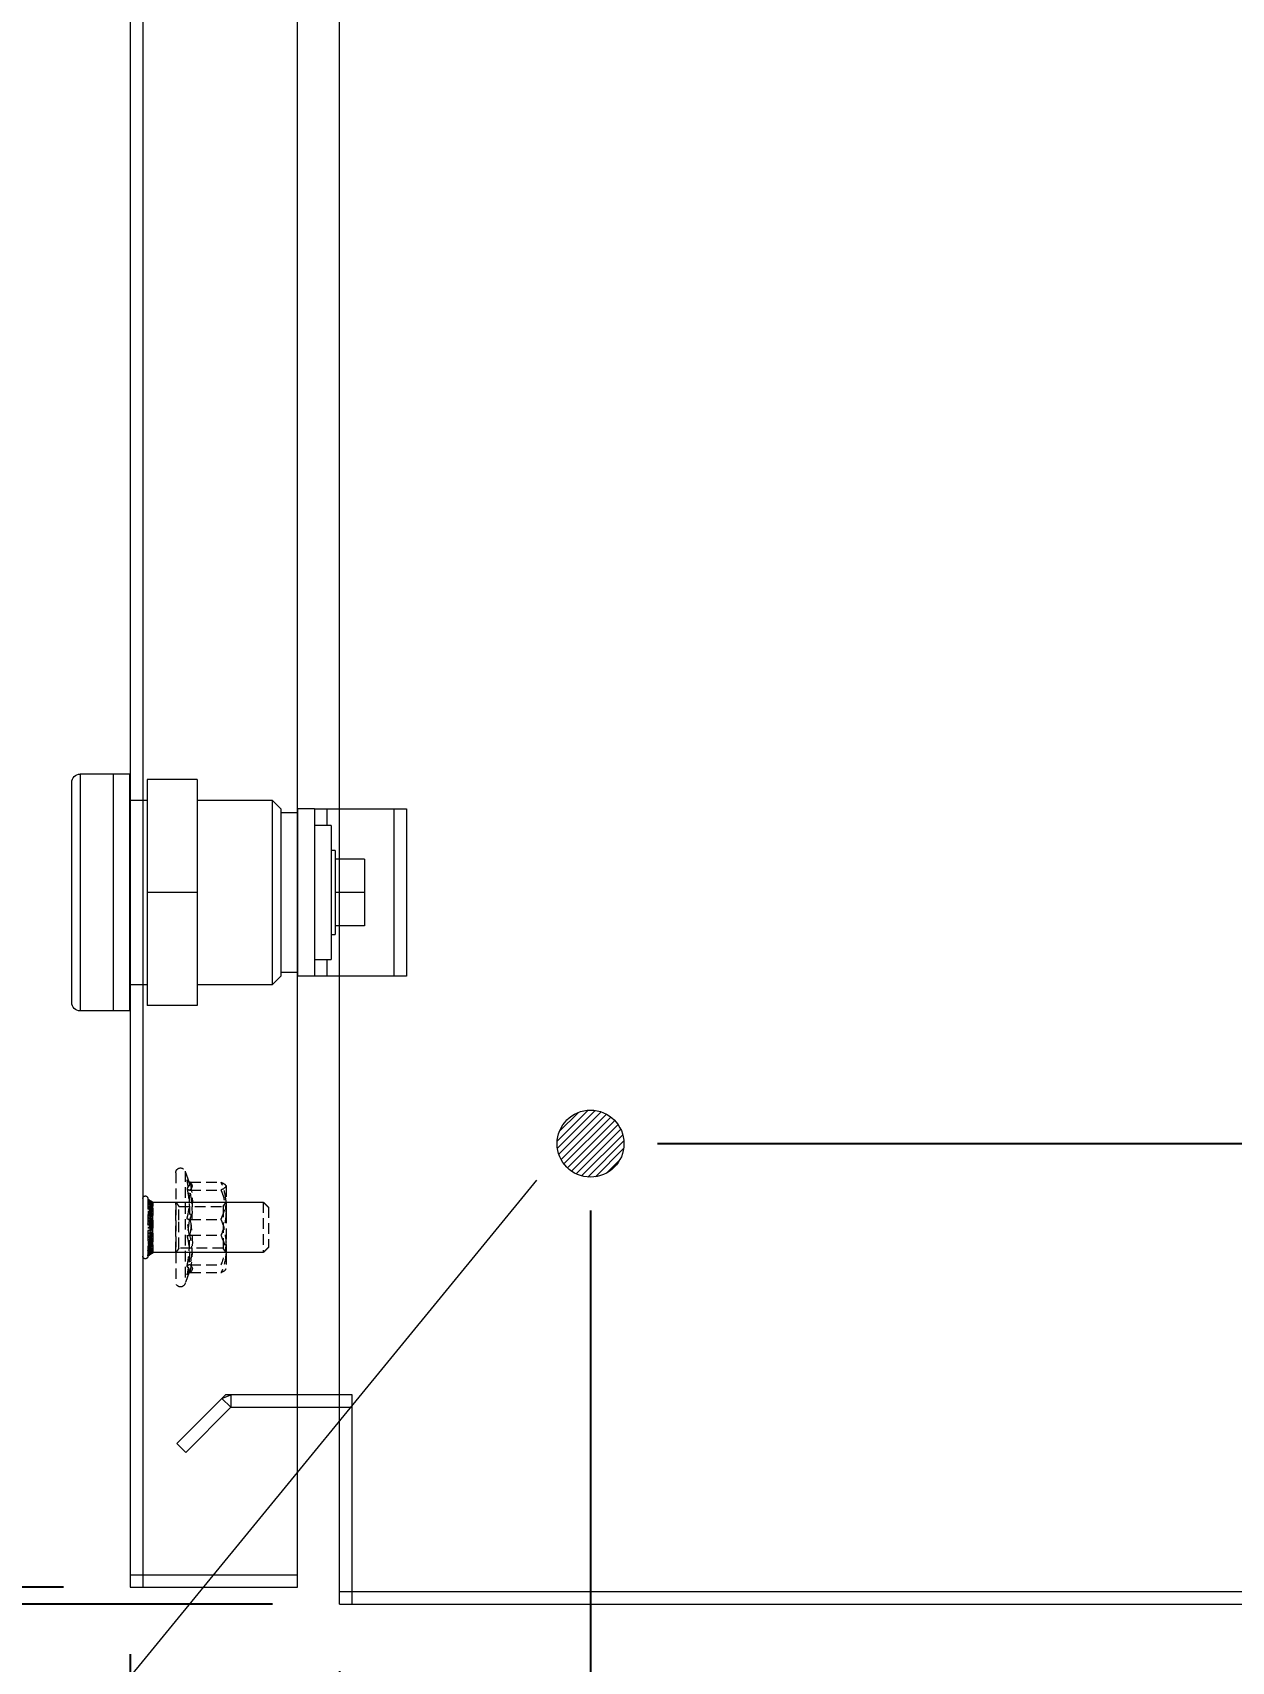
# Model space of a CAD drawing. Header units: millimetres. Extents: x 2222 to 6110, y 1393 to 4154.
# Drawn here: x 5530.1 to 5673.4, y 3051.5 to 3246.1 of the extents above; entities that cross this region are included whole.
import ezdxf

# ---------------------------------------------------------------- set-up
doc = ezdxf.new("R2010")
doc.units = ezdxf.units.MM
doc.linetypes.add('HIDDEN', pattern=[1.905, 1.27, -0.635])
for name, color, linetype in [('AMLAYER_BENDLINE_BACK', 1, 'HIDDEN'), ('BUSBAR', 3, 'Continuous'), ('GR1-1', 3, 'Continuous')]:
    doc.layers.add(name, color=color, linetype=linetype)
doc.styles.add('TAMCO', font='cordia.shx', dxfattribs={"width": 0.8, "height": 25})
doc.dimstyles.new('TAMCO', dxfattribs={"dimtxt": 25, "dimasz": 12, "dimexe": 4, "dimexo": 8, "dimgap": 7, "dimtad": 2, "dimdec": 1, "dimdsep": 46, "dimtxsty": 'TAMCO', "dimblk": 'OPEN30', "dimcen": 2.5, "dimclrd": 4, "dimclre": 4, "dimclrt": 3, "dimadec": 0, "dimazin": 0, "dimtfac": 1, "dimtdec": 1, "dimtmove": 0, "dimatfit": 3, "dimldrblk": 'OPEN30', "dimfxl": 1, "dimarcsym": 0})

# ---------------------------------------------------------------- blocks, each defined once
blk = doc.blocks.new('_Open30')
at = {"color": 0, "linetype": 'ByBlock', "lineweight": -2}
for p, q in [((-1, 0.268), (0, 0)), ((0, 0), (-1, -0.268)), ((0, 0), (-1, 0))]:
    blk.add_line(p, q, dxfattribs=at)
blk = doc.blocks.new('*D40')
at = {"color": 4, "lineweight": -2}
for p, q in [((5533.76, 3775.33), (5432.84, 3775.33)), ((5436.84, 3763.33), (5436.84, 3072.33)), ((5533.76, 3060.33), (5432.84, 3060.33))]:
    blk.add_line(p, q, dxfattribs=at)
at = {"layer": 'DEFPOINTS', "color": 0}
for p in [(5541.76, 3775.33), (5436.84, 3060.33), (5541.76, 3060.33)]:
    blk.add_point(p, dxfattribs=at)
at = {"color": 4, "lineweight": -2, "xscale": 12, "yscale": 12, "zscale": 12}
for p, rotation in [((5436.84, 3775.33), 90), ((5436.84, 3060.33), 270)]:
    blk.add_blockref('_Open30', p, dxfattribs=dict(at, rotation=rotation))
at = {"color": 3, "lineweight": 9, "insert": (5417.34, 3416.83), "char_height": 25, "attachment_point": 5, "rotation": 90, "style": 'TAMCO'}
blk.add_mtext('715', dxfattribs=at)
blk = doc.blocks.new('A$C64B35038')
at = {"color": 7, "linetype": 'Continuous', "lineweight": 9}
for p, q in [((25, 27.65), (31, 27.65)), ((25, 27.65), (25, 14.15)), ((31, 27.65), (31, 14.15)), ((33, 28.3), (35, 28.3)), ((35, 0), (35, 28.3)), ((35, 28.3), (39, 28.3)), ((39, 28.3), (39, 0)), ((40, 1), (40, 27.3)), ((0, 24.15), (0, 4.15)), ((1.47, 24.15), (0, 24.15)), ((1.47, 4.15), (1.47, 24.15)), ((9.53, 24.15), (1.47, 24.15)), ((11, 24.15), (9.53, 24.15)), ((11, 24.15), (13, 24.15)), ((11, 24.15), (11, 4.15)), ((13, 24.15), (13, 4.15)), ((13, 23.65), (15, 23.65)), ((15, 24.15), (16, 25.15)), ((15, 24.15), (15, 4.15)), ((16, 25.15), (25, 25.15)), ((16, 3.15), (16, 25.15)), ((31, 25.15), (33, 25.15)), ((9, 22.15), (11, 22.15)), ((9, 22.15), (9, 6.15)), ((5, 18.15), (5, 14.15)), ((5, 18.15), (8.5, 18.15)), ((8.5, 19.15), (9, 19.15)), ((8.5, 19.15), (8.5, 9.15)), ((5, 14.15), (8.5, 14.15)), ((5, 14.15), (5, 10.15)), ((25, 14.15), (31, 14.15)), ((25, 14.15), (25, 0.65)), ((31, 14.15), (31, 0.65)), ((5, 10.15), (8.5, 10.15)), ((9, 9.15), (8.5, 9.15)), ((11, 6.15), (9, 6.15)), ((0, 4.15), (1.47, 4.15)), ((1.47, 4.15), (9.53, 4.15)), ((9.53, 4.15), (11, 4.15)), ((11, 4.15), (13, 4.15)), ((15, 4.65), (13, 4.65)), ((16, 3.15), (15, 4.15)), ((25, 3.15), (16, 3.15)), ((33, 3.15), (31, 3.15)), ((25, 0.65), (31, 0.65)), ((33, 0), (35, 0)), ((35, 0), (39, 0))]:
    blk.add_line(p, q, dxfattribs=at)
blk.add_line((33, 0), (33, 28.3))
at = {"color": 8, "linetype": 'Continuous', "lineweight": 9}
for p, q in [((9.53, 24.15), (9.53, 22.15)), ((9.53, 6.15), (9.53, 4.15))]:
    blk.add_line(p, q, dxfattribs=at)
at = {"color": 7, "linetype": 'Continuous', "lineweight": 9}
for centre, start, end in [((39, 27.3), 0, 90), ((39, 1), 270, 0)]:
    blk.add_arc(centre, 1, start, end, dxfattribs=at)
blk = doc.blocks.new('*D54')
at = {"layer": 'BUSBAR', "color": 4, "lineweight": -2}
for p, q in [((5566.76, 3050.33), (5566.76, 2948.18)), ((5791.76, 3050.33), (5791.76, 2948.18)), ((5779.76, 2952.18), (5578.76, 2952.18))]:
    blk.add_line(p, q, dxfattribs=at)
at = {"layer": 'DEFPOINTS', "color": 0}
for p in [(5566.76, 3058.33), (5791.76, 3058.33), (5566.76, 2952.18)]:
    blk.add_point(p, dxfattribs=at)
at = {"layer": 'BUSBAR', "color": 4, "lineweight": -2, "xscale": 12, "yscale": 12, "zscale": 12, "rotation": 180}
blk.add_blockref('_Open30', (5566.76, 2952.18), dxfattribs=at)
at = {"layer": 'BUSBAR', "color": 4, "lineweight": -2, "xscale": 12, "yscale": 12, "zscale": 12}
blk.add_blockref('_Open30', (5791.76, 2952.18), dxfattribs=at)
at = {"layer": 'BUSBAR', "color": 3, "lineweight": 9, "insert": (5679.26, 2932.68), "char_height": 25, "attachment_point": 5, "style": 'TAMCO'}
blk.add_mtext('225', dxfattribs=at)
blk = doc.blocks.new('*D41')
at = {"layer": 'BUSBAR', "color": 4, "lineweight": -2}
for p, q in [((5541.76, 3052.33), (5541.76, 2890.72)), ((5791.76, 3050.33), (5791.76, 2890.72)), ((5553.76, 2894.72), (5779.76, 2894.72))]:
    blk.add_line(p, q, dxfattribs=at)
at = {"layer": 'DEFPOINTS', "color": 0}
for p in [(5541.76, 3060.33), (5791.76, 3058.33), (5791.76, 2894.72)]:
    blk.add_point(p, dxfattribs=at)
at = {"layer": 'BUSBAR', "color": 4, "lineweight": -2, "xscale": 12, "yscale": 12, "zscale": 12, "rotation": 180}
blk.add_blockref('_Open30', (5541.76, 2894.72), dxfattribs=at)
at = {"layer": 'BUSBAR', "color": 4, "lineweight": -2, "xscale": 12, "yscale": 12, "zscale": 12}
blk.add_blockref('_Open30', (5791.76, 2894.72), dxfattribs=at)
at = {"layer": 'BUSBAR', "color": 3, "lineweight": 9, "insert": (5691.76, 2875.22), "char_height": 25, "attachment_point": 5, "style": 'TAMCO'}
blk.add_mtext('250', dxfattribs=at)
blk = doc.blocks.new('*D55')
at = {"layer": 'BUSBAR', "color": 4, "lineweight": -2}
for p, q in [((5548.76, 3808.33), (5366.95, 3808.33)), ((5370.95, 3796.33), (5370.95, 3070.33)), ((5558.76, 3058.33), (5366.95, 3058.33))]:
    blk.add_line(p, q, dxfattribs=at)
at = {"layer": 'DEFPOINTS', "color": 0}
for p in [(5556.76, 3808.33), (5370.95, 3058.33), (5566.76, 3058.33)]:
    blk.add_point(p, dxfattribs=at)
at = {"layer": 'BUSBAR', "color": 4, "lineweight": -2, "xscale": 12, "yscale": 12, "zscale": 12}
for p, rotation in [((5370.95, 3808.33), 90), ((5370.95, 3058.33), 270)]:
    blk.add_blockref('_Open30', p, dxfattribs=dict(at, rotation=rotation))
at = {"layer": 'BUSBAR', "color": 3, "lineweight": 9, "insert": (5351.45, 3433.33), "char_height": 25, "attachment_point": 5, "rotation": 90, "style": 'TAMCO'}
blk.add_mtext('750', dxfattribs=at)
blk = doc.blocks.new('6X10')
at = {"color": 1, "linetype": 'HIDDEN', "lineweight": 9}
for p, q in [((44520.8, -24180.64), (44520.8, -24186.64)), ((44534, -24180.63), (44534, -24180.78)), ((44534.38, -24180.65), (44534, -24180.65)), ((44534.38, -24180.65), (44534, -24180.65)), ((44534.38, -24180.69), (44534, -24180.69)), ((44534.38, -24180.73), (44534, -24180.73)), ((44534, -24180.78), (44534, -24180.75)), ((44534, -24180.75), (44534, -24181.09)), ((44534.38, -24180.77), (44534, -24180.77)), ((44534.38, -24180.82), (44534, -24180.82)), ((44534.38, -24180.93), (44534, -24180.93)), ((44534.38, -24181.01), (44534, -24181.01)), ((44534.38, -24181.09), (44534, -24181.09)), ((44534, -24181.36), (44534, -24181.09)), ((44534.6, -24180.58), (44534.38, -24180.58)), ((44534.6, -24180.63), (44534.38, -24180.63)), ((44534.38, -24180.63), (44534.38, -24180.78)), ((44534.6, -24180.64), (44534.38, -24180.64)), ((44534.6, -24180.69), (44534.38, -24180.69)), ((44534.6, -24180.71), (44534.38, -24180.71)), ((44534.6, -24180.71), (44534.38, -24180.71)), ((44534.6, -24180.75), (44534.38, -24180.75)), ((44534.38, -24180.75), (44534.38, -24181.36)), ((44534.38, -24180.75), (44534.38, -24180.78)), ((44534.6, -24180.78), (44534.38, -24180.78)), ((44534.6, -24180.81), (44534.38, -24180.81)), ((44534.6, -24180.9), (44534.38, -24180.9)), ((44534.6, -24181.11), (44534.38, -24181.11)), ((44534.6, -24180.19), (44534.6, -24187.1)), ((44535.2, -24180.19), (44535.2, -24187.1)), ((44520.2, -24181.24), (44520.2, -24186.05)), ((44534.38, -24181.18), (44534, -24181.18)), ((44534.38, -24181.36), (44534, -24181.36)), ((44534, -24181.36), (44534, -24182)), ((44534.38, -24181.47), (44534, -24181.47)), ((44534.38, -24181.58), (44534, -24181.58)), ((44534.38, -24181.71), (44534, -24181.71)), ((44534.38, -24181.94), (44534, -24181.94)), ((44534, -24182), (44534, -24182.21)), ((44534.38, -24182.08), (44534, -24182.08)), ((44534.38, -24182.21), (44534, -24182.21)), ((44534, -24182.79), (44534, -24182.21)), ((44534.38, -24182.36), (44534, -24182.36)), ((44534.38, -24182.63), (44534, -24182.63)), ((44534, -24182.79), (44534, -24182.91)), ((44534.38, -24182.79), (44534, -24182.79)), ((44534, -24182.91), (44534, -24183.69)), ((44534.38, -24182.95), (44534, -24182.95)), ((44534.6, -24181.17), (44534.38, -24181.17)), ((44534.6, -24181.36), (44534.38, -24181.36)), ((44534.38, -24181.58), (44534.38, -24181.36)), ((44534.6, -24181.43), (44534.38, -24181.43)), ((44534.38, -24182), (44534.38, -24181.58)), ((44534.6, -24181.69), (44534.38, -24181.69)), ((44534.6, -24181.93), (44534.38, -24181.93)), ((44534.6, -24182), (44534.38, -24182)), ((44534.38, -24182), (44534.38, -24182.91)), ((44534.6, -24182.25), (44534.38, -24182.25)), ((44534.6, -24182.55), (44534.38, -24182.55)), ((44534.6, -24182.64), (44534.38, -24182.64)), ((44534.38, -24183.57), (44534.38, -24182.91)), ((44534.6, -24182.91), (44534.38, -24182.91)), ((44534.38, -24182.95), (44534.38, -24182.91)), ((44534.6, -24183), (44534.38, -24183)), ((44534.38, -24183.11), (44534, -24183.11)), ((44534.38, -24183.4), (44534, -24183.4)), ((44534.38, -24183.57), (44534, -24183.57)), ((44534, -24184.34), (44534, -24183.69)), ((44534, -24183.69), (44534, -24183.72)), ((44534.38, -24183.72), (44534, -24183.72)), ((44534.38, -24183.89), (44534, -24183.89)), ((44534.38, -24184.18), (44534, -24184.18)), ((44534.38, -24184.34), (44534, -24184.34)), ((44534, -24184.34), (44534, -24184.38)), ((44534, -24184.38), (44534, -24184.5)), ((44534.38, -24184.5), (44534, -24184.5)), ((44534, -24184.5), (44534, -24184.65)), ((44534, -24184.65), (44534, -24185.36)), ((44534.38, -24184.66), (44534, -24184.66)), ((44534.38, -24184.93), (44534, -24184.93)), ((44534.6, -24183.32), (44534.38, -24183.32)), ((44534.38, -24183.6), (44534.38, -24183.57)), ((44534.38, -24183.6), (44534.38, -24183.69)), ((44534.6, -24183.6), (44534.38, -24183.6)), ((44534.6, -24183.69), (44534.38, -24183.69)), ((44534.38, -24183.69), (44534.38, -24184.65)), ((44534.6, -24183.97), (44534.38, -24183.97)), ((44534.6, -24184.29), (44534.38, -24184.29)), ((44534.6, -24184.38), (44534.38, -24184.38)), ((44534.38, -24185.08), (44534.38, -24184.65)), ((44534.6, -24184.65), (44534.38, -24184.65)), ((44534.6, -24184.74), (44534.38, -24184.74)), ((44534.38, -24185.08), (44534, -24185.08)), ((44534.38, -24185.21), (44534, -24185.21)), ((44534.38, -24185.35), (44534, -24185.35)), ((44534, -24185.71), (44534, -24185.36)), ((44534.38, -24185.58), (44534, -24185.58)), ((44534.38, -24185.71), (44534, -24185.71)), ((44534, -24185.71), (44534, -24185.82)), ((44534.38, -24185.82), (44534, -24185.82)), ((44534, -24185.82), (44534, -24186.12)), ((44534.38, -24185.93), (44534, -24185.93)), ((44534.38, -24186.11), (44534, -24186.11)), ((44534, -24186.12), (44534, -24186.58)), ((44534.38, -24186.2), (44534, -24186.2)), ((44534.38, -24186.28), (44534, -24186.28)), ((44534.38, -24186.36), (44534, -24186.36)), ((44534.38, -24186.47), (44534, -24186.47)), ((44534.38, -24186.52), (44534, -24186.52)), ((44534.38, -24186.56), (44534, -24186.56)), ((44534, -24186.58), (44534, -24186.71)), ((44534.38, -24186.6), (44534, -24186.6)), ((44534.38, -24186.63), (44534, -24186.63)), ((44534.38, -24186.64), (44534, -24186.64)), ((44534.6, -24185.04), (44534.38, -24185.04)), ((44534.38, -24185.21), (44534.38, -24185.08)), ((44534.38, -24185.36), (44534.38, -24185.21)), ((44534.6, -24185.29), (44534.38, -24185.29)), ((44534.38, -24185.36), (44534.38, -24186.12)), ((44534.6, -24185.36), (44534.38, -24185.36)), ((44534.6, -24185.6), (44534.38, -24185.6)), ((44534.6, -24185.86), (44534.38, -24185.86)), ((44534.6, -24185.93), (44534.38, -24185.93)), ((44534.38, -24186.2), (44534.38, -24186.12)), ((44534.6, -24186.12), (44534.38, -24186.12)), ((44534.6, -24186.18), (44534.38, -24186.18)), ((44534.38, -24186.28), (44534.38, -24186.2)), ((44534.38, -24186.58), (44534.38, -24186.28)), ((44534.6, -24186.38), (44534.38, -24186.38)), ((44534.6, -24186.54), (44534.38, -24186.54)), ((44534.38, -24186.58), (44534.38, -24186.93)), ((44534.6, -24186.58), (44534.38, -24186.58)), ((44534.6, -24186.71), (44534.38, -24186.71)), ((44534.6, -24186.83), (44534.38, -24186.83)), ((44534.6, -24186.86), (44534.38, -24186.86)), ((44534.6, -24186.93), (44534.38, -24186.93)), ((44534.6, -24186.95), (44534.41, -24186.95)), ((44534.6, -24187), (44534.49, -24187)), ((44534.6, -24187.01), (44534.52, -24187.01))]:
    blk.add_line(p, q, dxfattribs=at)
for centre, start, end in [((44534.9, -24180.19), 0, 180), ((44534.9, -24187.1), 180, 0)]:
    blk.add_arc(centre, 0.297, start, end, dxfattribs=at)
for points, degree in [([(44520.8, -24180.64), (44520.2, -24181.24)], 1), ([(44534.38, -24180.64), (44534, -24180.64)], 1), ([(44534.6, -24180.63), (44534.38, -24180.63)], 1), ([(44535.2, -24180.2), (44535.2, -24180.2)], 1), ([(44520.2, -24186.05), (44520.8, -24186.64)], 1), ([(44534, -24186.64), (44534.38, -24186.64)], 1), ([(44534.6, -24186.84), (44534.49, -24186.77), (44534.37, -24186.83), (44534.25, -24186.86)], 3), ([(44534.28, -24186.87), (44534.39, -24186.83), (44534.5, -24186.79), (44534.6, -24186.85)], 3), ([(44534.28, -24186.87), (44534.39, -24186.88), (44534.5, -24186.94), (44534.6, -24187.01)], 3), ([(44534.52, -24187.01), (44534.6, -24187.01)], 1), ([(44535.2, -24187.09), (44535.2, -24187.09)], 1)]:
    blk.add_open_spline(points, degree=degree, dxfattribs=at)
at = {"color": 1, "lineweight": 9}
for points in [[(44534, -24180.64), (44520.8, -24180.64)], [(44520.8, -24186.64), (44534, -24186.64)]]:
    blk.add_open_spline(points, degree=1, dxfattribs=at)
at = {"color": 1, "linetype": 'HIDDEN', "lineweight": 9}
for points, knots in [([(44534.6, -24180.26), (44534.53, -24180.31), (44534.33, -24180.43), (44534.13, -24180.55), (44534, -24180.63)], [0, 0, 0, 0, 0.374628, 1, 1, 1, 1]), ([(44534, -24180.64), (44534.12, -24180.58), (44534.32, -24180.46), (44534.52, -24180.33), (44534.6, -24180.28)], [0, 0, 0, 0, 0.559493, 1, 1, 1, 1]), ([(44534.6, -24180.34), (44534.53, -24180.38), (44534.33, -24180.5), (44534.13, -24180.62), (44534, -24180.69)], [0, 0, 0, 0, 0.374625, 1, 1, 1, 1]), ([(44534, -24180.71), (44534.13, -24180.63), (44534.33, -24180.51), (44534.53, -24180.39), (44534.6, -24180.34)], [0, 0, 0, 0, 0.625374, 1, 1, 1, 1]), ([(44534, -24180.78), (44534.12, -24180.72), (44534.32, -24180.6), (44534.52, -24180.49), (44534.6, -24180.44)], [0, 0, 0, 0, 0.559495, 1, 1, 1, 1]), ([(44534.6, -24180.45), (44534.52, -24180.5), (44534.32, -24180.62), (44534.12, -24180.74), (44534, -24180.81)], [0, 0, 0, 0, 0.440506, 1, 1, 1, 1]), ([(44534.6, -24180.76), (44534.53, -24180.8), (44534.33, -24180.55), (44534.13, -24180.65), (44534, -24180.71)], [0, 0, 0, 0, 0.374628, 1, 1, 1, 1]), ([(44534.6, -24180.76), (44534.52, -24180.81), (44534.32, -24180.57), (44534.12, -24180.69), (44534, -24180.75)], [0, 0, 0, 0, 0.440505, 1, 1, 1, 1]), ([(44534, -24180.9), (44534.13, -24180.85), (44534.33, -24180.76), (44534.53, -24180.67), (44534.6, -24180.63)], [0, 0, 0, 0, 0.625372, 1, 1, 1, 1]), ([(44534.6, -24180.86), (44534.53, -24180.89), (44534.33, -24180.97), (44534.13, -24181.05), (44534, -24181.11)], [0, 0, 0, 0, 0.374627, 1, 1, 1, 1]), ([(44534, -24181.17), (44534.13, -24181.11), (44534.33, -24181.01), (44534.53, -24180.91), (44534.6, -24180.87)], [0, 0, 0, 0, 0.625375, 1, 1, 1, 1]), ([(44534.11, -24180.56), (44534.2, -24180.58), (44534.37, -24180.72), (44534.53, -24180.62), (44534.6, -24180.58)], [0.1790506, 0.1790506, 0.1790506, 0.1790506, 0.6253726, 1, 1, 1, 1]), ([(44534, -24181.36), (44534.13, -24181.32), (44534.33, -24181.25), (44534.53, -24181.17), (44534.6, -24181.15)], [0, 0, 0, 0, 0.625374, 1, 1, 1, 1]), ([(44534.6, -24181.16), (44534.53, -24181.19), (44534.33, -24181.28), (44534.13, -24181.37), (44534, -24181.43)], [0, 0, 0, 0, 0.374628, 1, 1, 1, 1]), ([(44534, -24181.69), (44534.13, -24181.63), (44534.33, -24181.55), (44534.53, -24181.47), (44534.6, -24181.44)], [0, 0, 0, 0, 0.625372, 1, 1, 1, 1]), ([(44534.6, -24181.77), (44534.41, -24181.82), (44534.21, -24181.87), (44534.01, -24181.92), (44534, -24181.93)], [0, 0, 0, 0, 0.950163, 1, 1, 1, 1]), ([(44534.6, -24181.78), (44534.53, -24181.81), (44534.33, -24181.88), (44534.13, -24181.95), (44534, -24182)], [0, 0, 0, 0, 0.374626, 1, 1, 1, 1]), ([(44534, -24182.25), (44534.13, -24182.23), (44534.33, -24182.19), (44534.53, -24182.15), (44534.6, -24182.14)], [0, 0, 0, 0, 0.625372, 1, 1, 1, 1]), ([(44534.6, -24182.48), (44534.52, -24182.49), (44534.32, -24182.51), (44534.12, -24182.54), (44534, -24182.55)], [0, 0, 0, 0, 0.440506, 1, 1, 1, 1]), ([(44534, -24182.64), (44534.01, -24182.64), (44534.21, -24182.59), (44534.41, -24182.54), (44534.6, -24182.49)], [0, 0, 0, 0, 0.049836, 1, 1, 1, 1]), ([(44534, -24182.91), (44534.13, -24182.9), (44534.33, -24182.89), (44534.53, -24182.87), (44534.6, -24182.87)], [0, 0, 0, 0, 0.625373, 1, 1, 1, 1]), ([(44534.6, -24182.88), (44534.53, -24182.9), (44534.33, -24182.94), (44534.13, -24182.97), (44534, -24183)], [0, 0, 0, 0, 0.374622, 1, 1, 1, 1]), ([(44534, -24183.32), (44534.12, -24183.3), (44534.32, -24183.28), (44534.52, -24183.25), (44534.6, -24183.24)], [0, 0, 0, 0, 0.559496, 1, 1, 1, 1]), ([(44534.6, -24183.64), (44534.53, -24183.64), (44534.33, -24183.62), (44534.13, -24183.61), (44534, -24183.6)], [0, 0, 0, 0, 0.374629, 1, 1, 1, 1]), ([(44534.6, -24183.65), (44534.53, -24183.65), (44534.33, -24183.66), (44534.13, -24183.68), (44534, -24183.69)], [0, 0, 0, 0, 0.374629, 1, 1, 1, 1]), ([(44534, -24183.97), (44534.01, -24183.97), (44534.21, -24184), (44534.41, -24184.02), (44534.6, -24184.05)], [0, 0, 0, 0, 0.049836, 1, 1, 1, 1]), ([(44534.6, -24184.41), (44534.53, -24184.39), (44534.33, -24184.35), (44534.13, -24184.32), (44534, -24184.29)], [0, 0, 0, 0, 0.374627, 1, 1, 1, 1]), ([(44534, -24184.38), (44534.13, -24184.39), (44534.33, -24184.4), (44534.53, -24184.42), (44534.6, -24184.42)], [0, 0, 0, 0, 0.625373, 1, 1, 1, 1]), ([(44534, -24184.65), (44534.12, -24184.68), (44534.32, -24184.73), (44534.52, -24184.78), (44534.6, -24184.8)], [0, 0, 0, 0, 0.559496, 1, 1, 1, 1]), ([(44534.6, -24184.81), (44534.41, -24184.79), (44534.21, -24184.76), (44534.01, -24184.74), (44534, -24184.74)], [0, 0, 0, 0, 0.950164, 1, 1, 1, 1]), ([(44534, -24185.04), (44534.13, -24185.06), (44534.33, -24185.1), (44534.53, -24185.14), (44534.6, -24185.15)], [0, 0, 0, 0, 0.625375, 1, 1, 1, 1]), ([(44534.6, -24185.51), (44534.53, -24185.48), (44534.33, -24185.41), (44534.13, -24185.34), (44534, -24185.29)], [0, 0, 0, 0, 0.374626, 1, 1, 1, 1]), ([(44534.6, -24185.51), (44534.52, -24185.49), (44534.32, -24185.44), (44534.12, -24185.39), (44534, -24185.36)], [0, 0, 0, 0, 0.440506, 1, 1, 1, 1]), ([(44534, -24185.6), (44534.13, -24185.65), (44534.33, -24185.74), (44534.53, -24185.82), (44534.6, -24185.85)], [0, 0, 0, 0, 0.625376, 1, 1, 1, 1]), ([(44534.6, -24186.13), (44534.53, -24186.1), (44534.33, -24186.01), (44534.13, -24185.92), (44534, -24185.86)], [0, 0, 0, 0, 0.374626, 1, 1, 1, 1]), ([(44534, -24185.93), (44534.13, -24185.97), (44534.33, -24186.04), (44534.53, -24186.12), (44534.6, -24186.14)], [0, 0, 0, 0, 0.625374, 1, 1, 1, 1]), ([(44534, -24186.12), (44534.13, -24186.18), (44534.33, -24186.28), (44534.53, -24186.38), (44534.6, -24186.42)], [0, 0, 0, 0, 0.625373, 1, 1, 1, 1]), ([(44534.6, -24186.43), (44534.53, -24186.4), (44534.33, -24186.32), (44534.13, -24186.23), (44534, -24186.18)], [0, 0, 0, 0, 0.37463, 1, 1, 1, 1]), ([(44534, -24186.38), (44534.13, -24186.44), (44534.33, -24186.53), (44534.53, -24186.62), (44534.6, -24186.66)], [0, 0, 0, 0, 0.625374, 1, 1, 1, 1]), ([(44534.6, -24186.88), (44534.41, -24186.77), (44534.21, -24186.66), (44534.01, -24186.55), (44534, -24186.54)], [0, 0, 0, 0, 0.950164, 1, 1, 1, 1]), ([(44534.6, -24186.88), (44534.53, -24186.84), (44534.33, -24186.74), (44534.13, -24186.64), (44534, -24186.58)], [0, 0, 0, 0, 0.374625, 1, 1, 1, 1]), ([(44534, -24186.71), (44534.13, -24186.78), (44534.33, -24186.9), (44534.53, -24187.02), (44534.6, -24187.06)], [0, 0, 0, 0, 0.625372, 1, 1, 1, 1]), ([(44534.6, -24187.03), (44534.53, -24186.98), (44534.39, -24186.9), (44534.26, -24186.82), (44534.19, -24186.82)], [0, 0, 0, 0, 0.3746281, 0.6864114, 0.6864114, 0.6864114, 0.6864114]), ([(44534.29, -24186.88), (44534.32, -24186.87), (44534.43, -24186.84), (44534.53, -24186.9), (44534.6, -24186.95)], [0.4828472, 0.4828472, 0.4828472, 0.4828472, 0.6253746, 1, 1, 1, 1]), ([(44534.6, -24186.95), (44534.53, -24186.91), (44534.43, -24186.85), (44534.33, -24186.88), (44534.31, -24186.89)], [0, 0, 0, 0, 0.3746265, 0.4980991, 0.4980991, 0.4980991, 0.4980991])]:
    blk.add_open_spline(points, degree=3, knots=knots, dxfattribs=at)
at = {"layer": 'AMLAYER_BENDLINE_BACK', "color": 1, "lineweight": 9}
for p, q in [((44530.16, -24176.93), (44530.16, -24190.36)), ((44531.26, -24177.11), (44531.26, -24190.18)), ((44525.26, -24178.71), (44525.26, -24181.89)), ((44529.55, -24178.24), (44525.86, -24178.24)), ((44529.55, -24179.19), (44525.86, -24179.19)), ((44531.24, -24186.64), (44531.24, -24180.64)), ((44525.26, -24181.89), (44525.26, -24186.82)), ((44525.61, -24181.14), (44525.61, -24186.14)), ((44529.55, -24182.7), (44525.86, -24182.7)), ((44530.89, -24182.77), (44530.89, -24181.14)), ((44530.89, -24186.14), (44530.89, -24182.77)), ((44529.55, -24184.59), (44525.86, -24184.59)), ((44525.26, -24186.82), (44525.26, -24188.64)), ((44529.55, -24188.1), (44525.86, -24188.1)), ((44529.55, -24189.05), (44525.86, -24189.05))]:
    blk.add_line(p, q, dxfattribs=at)
for centre, start, end in [((44530.7, -24177.11), 0, 160), ((44530.7, -24190.18), 200, 0)]:
    blk.add_arc(centre, 0.567, start, end, dxfattribs=at)
for points in [[(44530.16, -24176.92), (44529.66, -24178.31)], [(44529.82, -24178.14), (44529.83, -24178.12)], [(44525.61, -24181.14), (44525.26, -24180.64)], [(44531.24, -24180.64), (44530.89, -24181.14)], [(44531.26, -24180.64), (44531.24, -24180.64)], [(44530.89, -24181.14), (44525.61, -24181.14)], [(44525.26, -24186.64), (44525.61, -24186.14)], [(44525.61, -24186.14), (44530.89, -24186.14)], [(44530.89, -24186.14), (44531.24, -24186.64)], [(44531.24, -24186.64), (44531.26, -24186.64)], [(44529.67, -24188.99), (44529.66, -24188.97)], [(44529.66, -24188.98), (44530.16, -24190.37)], [(44529.83, -24189.17), (44529.79, -24189.13)]]:
    blk.add_open_spline(points, degree=1, dxfattribs=at)
for points, knots in [([(44525.86, -24178.24), (44525.59, -24178.38), (44525.28, -24178.53), (44525.26, -24178.7), (44525.26, -24178.71)], [0, 0, 0, 0, 0.896037, 1, 1, 1, 1]), ([(44525.26, -24180.47), (44525.34, -24179.86), (44525.44, -24179.09), (44525.79, -24178.38), (44525.86, -24178.24)], [0, 0, 0, 0, 0.801464, 1, 1, 1, 1]), ([(44525.26, -24178.71), (44525.34, -24178.84), (44525.44, -24179), (44525.79, -24179.16), (44525.86, -24179.19)], [0, 0, 0, 0, 0.801462, 1, 1, 1, 1]), ([(44529.55, -24179.19), (44529.42, -24179.03), (44529.15, -24178.71), (44529.41, -24178.4), (44529.55, -24178.24)], [0, 0, 0, 0, 0.492148, 1, 1, 1, 1]), ([(44529.55, -24178.24), (44529.42, -24178.97), (44529.15, -24180.46), (44529.41, -24181.94), (44529.55, -24182.7)], [0, 0, 0, 0, 0.492148, 1, 1, 1, 1]), ([(44529.55, -24178.24), (44529.59, -24178.23), (44529.67, -24178.23), (44529.78, -24178.17), (44529.86, -24178.08), (44529.91, -24178.01), (44529.92, -24177.97), (44529.92, -24177.96)], [0, 0, 0, 0, 0.236183, 0.471396, 0.73246, 0.992086, 1, 1, 1, 1]), ([(44529.92, -24178.96), (44529.92, -24178.96), (44529.91, -24178.99), (44529.86, -24179.06), (44529.78, -24179.13), (44529.67, -24179.18), (44529.59, -24179.18), (44529.55, -24179.19)], [0, 0, 0, 0, 0.007913, 0.26753, 0.528598, 0.763816, 1, 1, 1, 1]), ([(44529.92, -24177.96), (44529.88, -24178.01), (44529.67, -24178.21), (44529.53, -24178.56), (44529.8, -24178.83), (44529.92, -24178.96)], [0, 0, 0, 0, 0.118084, 0.592259, 1, 1, 1, 1]), ([(44529.92, -24182.65), (44529.88, -24182.47), (44529.67, -24181.56), (44529.53, -24179.98), (44529.8, -24178.6), (44529.92, -24177.96)], [0, 0, 0, 0, 0.118083, 0.592258, 1, 1, 1, 1]), ([(44529.92, -24178.96), (44529.88, -24179.18), (44529.67, -24180.3), (44529.53, -24182.22), (44529.8, -24183.87), (44529.92, -24184.64)], [0, 0, 0, 0, 0.118083, 0.592258, 1, 1, 1, 1]), ([(44529.64, -24178.35), (44529.64, -24178.35), (44529.64, -24178.33), (44529.66, -24178.26), (44529.8, -24178.15), (44529.82, -24178.14)], [0, 0, 0, 0, 0.006763, 0.854115, 1, 1, 1, 1]), ([(44525.86, -24179.19), (44525.77, -24179.41), (44525.42, -24180.28), (44525.33, -24181.21), (44525.26, -24181.89)], [0, 0, 0, 0, 0.263254, 1, 1, 1, 1]), ([(44525.86, -24182.7), (44525.59, -24182.04), (44525.28, -24181.31), (44525.26, -24180.55), (44525.26, -24180.47)], [0, 0, 0, 0, 0.896037, 1, 1, 1, 1]), ([(44529.55, -24184.59), (44529.42, -24183.71), (44529.15, -24181.9), (44529.41, -24180.1), (44529.55, -24179.19)], [0, 0, 0, 0, 0.492148, 1, 1, 1, 1]), ([(44525.26, -24181.89), (44525.27, -24182.03), (44525.29, -24182.92), (44525.55, -24183.83), (44525.85, -24184.56), (44525.86, -24184.59)], [0, 0, 0, 0, 0.148485, 0.965571, 1, 1, 1, 1]), ([(44525.86, -24182.7), (44525.77, -24182.93), (44525.42, -24183.79), (44525.33, -24184.72), (44525.26, -24185.4)], [0, 0, 0, 0, 0.263254, 1, 1, 1, 1]), ([(44529.55, -24182.7), (44529.42, -24183.58), (44529.15, -24185.39), (44529.41, -24187.19), (44529.55, -24188.1)], [0, 0, 0, 0, 0.492148, 1, 1, 1, 1]), ([(44529.55, -24182.7), (44529.59, -24182.7), (44529.67, -24182.7), (44529.78, -24182.68), (44529.86, -24182.67), (44529.91, -24182.66), (44529.92, -24182.65), (44529.92, -24182.65)], [0, 0, 0, 0, 0.236186, 0.471401, 0.732468, 0.992093, 1, 1, 1, 1]), ([(44529.92, -24188.33), (44529.88, -24188.11), (44529.67, -24186.99), (44529.53, -24185.07), (44529.8, -24183.42), (44529.92, -24182.65)], [0, 0, 0, 0, 0.118083, 0.592259, 1, 1, 1, 1]), ([(44525.86, -24184.59), (44525.59, -24185.25), (44525.28, -24185.98), (44525.26, -24186.74), (44525.26, -24186.82)], [0, 0, 0, 0, 0.896036, 1, 1, 1, 1]), ([(44529.55, -24189.05), (44529.42, -24188.32), (44529.15, -24186.83), (44529.41, -24185.35), (44529.55, -24184.59)], [0, 0, 0, 0, 0.492149, 1, 1, 1, 1]), ([(44529.92, -24184.64), (44529.92, -24184.64), (44529.91, -24184.63), (44529.86, -24184.62), (44529.78, -24184.6), (44529.67, -24184.59), (44529.59, -24184.59), (44529.55, -24184.59)], [0, 0, 0, 0, 0.007907, 0.267531, 0.528599, 0.763814, 1, 1, 1, 1]), ([(44529.92, -24184.64), (44529.88, -24184.82), (44529.67, -24185.73), (44529.53, -24187.3), (44529.8, -24188.69), (44529.92, -24189.32)], [0, 0, 0, 0, 0.118083, 0.592258, 1, 1, 1, 1]), ([(44525.26, -24185.4), (44525.27, -24185.54), (44525.29, -24186.43), (44525.55, -24187.34), (44525.85, -24188.07), (44525.86, -24188.1)], [0, 0, 0, 0, 0.148485, 0.965571, 1, 1, 1, 1]), ([(44525.26, -24186.82), (44525.34, -24187.43), (44525.44, -24188.2), (44525.79, -24188.91), (44525.86, -24189.05)], [0, 0, 0, 0, 0.801462, 1, 1, 1, 1]), ([(44525.86, -24189.05), (44525.59, -24188.91), (44525.28, -24188.76), (44525.26, -24188.59), (44525.26, -24188.58)], [0, 0, 0, 0, 0.896037, 1, 1, 1, 1]), ([(44529.55, -24188.1), (44529.42, -24188.26), (44529.15, -24188.57), (44529.41, -24188.89), (44529.55, -24189.05)], [0, 0, 0, 0, 0.492148, 1, 1, 1, 1]), ([(44529.55, -24188.1), (44529.59, -24188.11), (44529.67, -24188.11), (44529.78, -24188.16), (44529.86, -24188.23), (44529.91, -24188.3), (44529.92, -24188.33), (44529.92, -24188.33)], [0, 0, 0, 0, 0.236185, 0.471399, 0.732462, 0.992087, 1, 1, 1, 1]), ([(44529.78, -24189.14), (44529.69, -24188.99), (44529.52, -24188.71), (44529.79, -24188.46), (44529.92, -24188.33)], [0, 0, 0, 0, 0.500552, 1, 1, 1, 1]), ([(44529.92, -24189.32), (44529.92, -24189.32), (44529.91, -24189.28), (44529.86, -24189.21), (44529.78, -24189.12), (44529.67, -24189.06), (44529.59, -24189.05), (44529.55, -24189.05)], [0, 0, 0, 0, 0.007914, 0.267531, 0.5286, 0.763815, 1, 1, 1, 1])]:
    blk.add_open_spline(points, degree=3, knots=knots, dxfattribs=at)
blk = doc.blocks.new('*D56')
at = {"layer": 'BUSBAR', "color": 4, "lineweight": -2}
for p, q in [((5604.76, 3113.33), (5837.2, 3113.33)), ((5833.2, 3070.33), (5833.2, 3101.33)), ((5799.76, 3058.33), (5837.2, 3058.33))]:
    blk.add_line(p, q, dxfattribs=at)
at = {"layer": 'DEFPOINTS', "color": 0}
for p in [(5596.76, 3113.33), (5833.2, 3113.33), (5791.76, 3058.33)]:
    blk.add_point(p, dxfattribs=at)
at = {"layer": 'BUSBAR', "color": 4, "lineweight": -2, "xscale": 12, "yscale": 12, "zscale": 12}
for p, rotation in [((5833.2, 3113.33), 90), ((5833.2, 3058.33), 270)]:
    blk.add_blockref('_Open30', p, dxfattribs=dict(at, rotation=rotation))
at = {"layer": 'BUSBAR', "color": 3, "lineweight": 9, "insert": (5852.7, 3085.83), "char_height": 25, "attachment_point": 5, "rotation": 90, "style": 'TAMCO'}
blk.add_mtext('55', dxfattribs=at)
blk = doc.blocks.new('*D42')
at = {"layer": 'BUSBAR', "color": 4, "lineweight": -2}
for p, q in [((5596.76, 3105.33), (5596.76, 3009.32)), ((5566.76, 3050.33), (5566.76, 3009.32)), ((5554.76, 3013.32), (5542.76, 3013.32)), ((5566.76, 3013.32), (5596.76, 3013.32)), ((5608.76, 3013.32), (5670.62, 3013.32))]:
    blk.add_line(p, q, dxfattribs=at)
at = {"layer": 'DEFPOINTS', "color": 0}
for p in [(5596.76, 3113.33), (5566.76, 3058.33), (5566.76, 3013.32)]:
    blk.add_point(p, dxfattribs=at)
at = {"layer": 'BUSBAR', "color": 4, "lineweight": -2, "xscale": 12, "yscale": 12, "zscale": 12}
blk.add_blockref('_Open30', (5566.76, 3013.32), dxfattribs=at)
at = {"layer": 'BUSBAR', "color": 4, "lineweight": -2, "xscale": 12, "yscale": 12, "zscale": 12, "rotation": 180}
blk.add_blockref('_Open30', (5596.76, 3013.32), dxfattribs=at)
at = {"layer": 'BUSBAR', "color": 3, "lineweight": 9, "insert": (5647.43, 2993.82), "char_height": 25, "attachment_point": 5, "style": 'TAMCO'}
blk.add_mtext('30', dxfattribs=at)

msp = doc.modelspace()

# ---------------------------------------------------------------- hatches: boundary and pattern name
at = {"lineweight": 9}
h = msp.add_hatch(dxfattribs=at)
h.set_pattern_fill('ANSI31', color=1, scale=5, style=0)
h.set_pattern_definition([(45, (37505.4213, 8663.5702), (-0.441941738, 0.441941738), [])])
h.paths.add_polyline_path([(5600.76, 3113.33, 1), (5592.76, 3113.33, 1)])

# ---------------------------------------------------------------- linework, layer by layer
for p, q in [((5541.76, 3775.33), (5541.76, 3060.33)), ((5543.26, 3775.33), (5543.26, 3060.33)), ((5561.76, 3060.33), (5561.76, 3775.33)), ((5566.76, 3058.33), (5566.76, 3748.33)), ((5553.14, 3083.33), (5547.33, 3077.52)), ((5552.7, 3082.89), (5553.76, 3083.33)), ((5553.76, 3081.83), (5552.7, 3082.89)), ((5568.26, 3083.33), (5553.14, 3083.33)), ((5553.76, 3083.33), (5553.76, 3081.83)), ((5566.76, 3058.33), (5566.76, 3083.33)), ((5568.26, 3058.33), (5568.26, 3083.33)), ((5553.76, 3081.83), (5548.39, 3076.45)), ((5553.76, 3081.83), (5568.26, 3081.83)), ((5548.39, 3076.45), (5547.33, 3077.52)), ((5541.76, 3061.83), (5561.76, 3061.83)), ((5541.76, 3060.33), (5561.76, 3060.33)), ((5566.76, 3059.83), (5791.76, 3059.83)), ((5566.76, 3058.33), (5791.76, 3058.33))]:
    msp.add_line(p, q, dxfattribs=at)
at = {"color": 1, "lineweight": 9}
msp.add_circle((5596.76, 3113.33), 4, dxfattribs=at)
at = {"layer": 'BUSBAR', "color": 2, "lineweight": 9}
msp.add_line((5590.29, 3108.98), (5424.1, 2905.97), dxfattribs=at)
at = {"layer": 'GR1-1', "color": 0, "linetype": 'Continuous', "lineweight": 9}
for p, q in [((5566.76, 3059.83), (5791.76, 3059.83)), ((5568.07, 3059.83), (5569.57, 3059.83))]:
    msp.add_line(p, q, dxfattribs=at)

# ---------------------------------------------------------------- block references
at = {"lineweight": 9, "xscale": -1}
msp.add_blockref('A$C64B35038', (5574.76, 3129.18), dxfattribs=at)
at = {"layer": 'BUSBAR', "color": 2, "lineweight": 9, "xscale": -1}
msp.add_blockref('6X10', (50078.46, 27286.97), dxfattribs=at)

# ---------------------------------------------------------------- dimensions: what is measured, and where the dimension line sits
at = {"lineweight": 9}
dim = msp.add_linear_dim(base=(5436.84, 3060.33), p1=(5541.76, 3775.33), p2=(5541.76, 3060.33), angle=90, dimstyle='TAMCO', dxfattribs=at)
dim.commit()
dim.dimension.update_dxf_attribs({"geometry": '*D40', "text_midpoint": (5436.84, 3416.83), "dimtype": 160})
at = {"layer": 'BUSBAR', "color": 2, "lineweight": 9}
for base, p1, p2, picture, middle in [((5370.95, 3058.33), (5556.76, 3808.33), (5566.76, 3058.33), '*D55', (5351.45, 3433.33)), ((5833.2, 3113.33), (5791.76, 3058.33), (5596.76, 3113.33), '*D56', (5852.7, 3085.83))]:
    dim = msp.add_linear_dim(base=base, p1=p1, p2=p2, angle=90, dimstyle='TAMCO', dxfattribs=at)
    dim.commit()
    dim.dimension.update_dxf_attribs({"geometry": picture, "text_midpoint": middle})
for base, p1, p2, picture, middle in [((5566.76, 3013.32), (5596.76, 3113.33), (5566.76, 3058.33), '*D42', (5647.43, 3013.32)), ((5791.76, 2894.72), (5541.76, 3060.33), (5791.76, 3058.33), '*D41', (5691.76, 2894.72))]:
    dim = msp.add_linear_dim(base=base, p1=p1, p2=p2, dimstyle='TAMCO', dxfattribs=at)
    dim.commit()
    dim.dimension.update_dxf_attribs({"geometry": picture, "text_midpoint": middle, "dimtype": 160})
dim = msp.add_linear_dim(base=(5566.76, 2952.18), p1=(5791.76, 3058.33), p2=(5566.76, 3058.33), dimstyle='TAMCO', dxfattribs=at)
dim.commit()
dim.dimension.update_dxf_attribs({"geometry": '*D54', "text_midpoint": (5679.26, 2932.68)})

doc.saveas('drawing.dxf')
